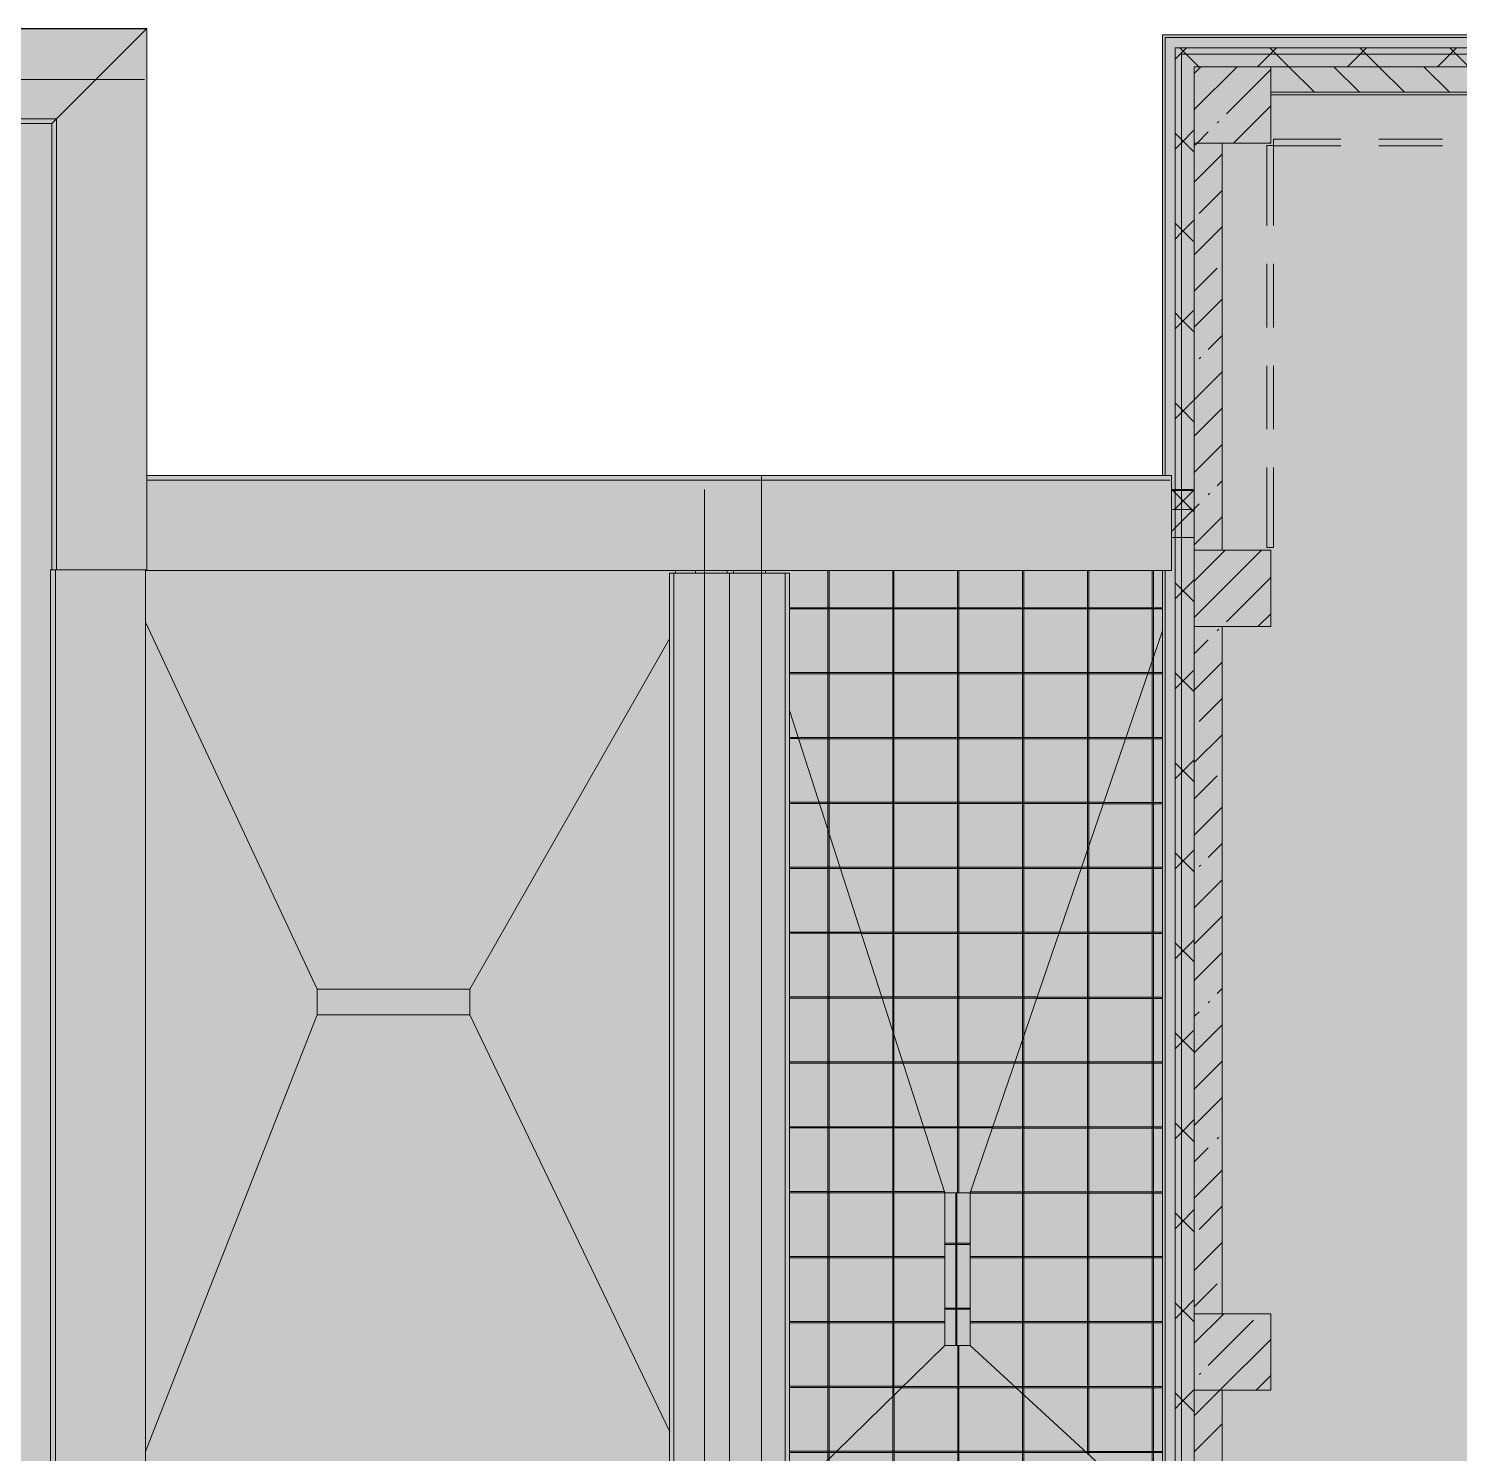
# Model space of a CAD drawing. Header units: millimetres. Extents: x -3817 to 677485, y -22715 to 103890.
# Drawn here: x 24211 to 24299.5, y -19476.3 to -19388.1 of the extents above; entities that cross this region are included whole.
import ezdxf

# ---------------------------------------------------------------- set-up
doc = ezdxf.new("R2010")
doc.units = ezdxf.units.MM
doc.layers.add('PDF _Геометрия', color=7, linetype='Continuous', true_color=0x1d1d1d)
doc.layers.add('PDF _Сплошная заливка', color=7, linetype='Continuous', true_color=0xffffff)

msp = doc.modelspace()

# ---------------------------------------------------------------- hatches: boundary and pattern name
at = {"layer": 'PDF _Сплошная заливка', "true_color": 0xd9d9d9, "transparency": 33554559}
for points in [[(23943.852, -19487.539), (23949.067, -19487.516), (23949.067, -19482.948), (24256.364, -19482.948), (24256.364, -19415.783), (24218.318, -19415.783), (24218.318, -19388.148), (23932.209, -19388.148), (23932.209, -19487.539)], [(24545.772, -19605.855), (24548.4, -19605.855), (24548.4, -19577.982), (24617.059, -19577.982), (24617.059, -19388.539), (24281.166, -19388.539), (24281.166, -19415.783), (24252.821, -19415.783), (24252.821, -19605.855), (24516.41, -19605.855)], [(24281.953, -19482.948), (24282.347, -19482.948), (24282.347, -19389.314), (24281.953, -19389.314), (24281.953, -19478.711)], [(24267.702, -19460.177), (24269.276, -19460.177), (24281.166, -19425.389), (24281.166, -19421.659), (24256.6, -19421.659), (24256.6, -19421.831), (24258.086, -19421.831), (24258.086, -19430.345), (24266.834, -19457.484)], [(24281.166, -19480.569), (24281.166, -19425.389), (24269.276, -19460.177), (24269.276, -19469.626), (24279.147, -19478.711)], [(24258.086, -19479.01), (24267.702, -19469.626), (24267.702, -19460.177), (24258.086, -19430.345), (24258.086, -19478.711)], [(24271.234, -19482.381), (24281.166, -19482.381), (24281.166, -19480.569), (24269.276, -19469.626), (24267.702, -19469.626), (24258.086, -19479.01), (24258.086, -19482.381), (24269.276, -19482.381)]]:
    msp.add_hatch(color=254, dxfattribs=at).paths.add_polyline_path(points)
h = msp.add_hatch(color=254, dxfattribs=at)
h.paths.add_polyline_path([(24616.636, -19389.707), (24617.059, -19389.707), (24617.059, -19389.314), (24583.832, -19389.314), (24583.832, -19389.707), (24615.507, -19389.707)], flags=0)
h.paths.add_polyline_path([(24552.337, -19389.707), (24559.424, -19389.707), (24559.424, -19389.314), (24552.337, -19389.314)], flags=0)
h.paths.add_polyline_path([(24499.268, -19389.707), (24508.717, -19389.707), (24508.717, -19389.314), (24499.268, -19389.314)], flags=0)
h.paths.add_polyline_path([(24525.252, -19389.707), (24535.802, -19389.707), (24535.802, -19389.314), (24525.252, -19389.314)], flags=0)
h.paths.add_polyline_path([(24472.367, -19389.707), (24479.584, -19389.707), (24479.584, -19389.314), (24446.121, -19389.314), (24446.121, -19389.707), (24457.686, -19389.707)], flags=0)
h.paths.add_polyline_path([(24370.533, -19389.707), (24382.343, -19389.707), (24382.343, -19389.314), (24370.533, -19389.314)], flags=0)
h.paths.add_polyline_path([(24428.325, -19389.707), (24439.034, -19389.707), (24439.034, -19389.314), (24422.499, -19389.314), (24422.499, -19389.707)], flags=0)
h.paths.add_polyline_path([(24406.752, -19389.707), (24415.413, -19389.707), (24415.413, -19389.314), (24406.752, -19389.314)], flags=0)
h.paths.add_polyline_path([(24282.347, -19389.707), (24302.031, -19389.707), (24302.031, -19389.314), (24282.347, -19389.314)], flags=0)
h.paths.add_polyline_path([(24342.19, -19389.707), (24350.848, -19389.707), (24350.848, -19389.314), (24342.19, -19389.314)], flags=0)
h.paths.add_polyline_path([(24326.44, -19389.707), (24335.103, -19389.707), (24335.103, -19389.314), (24326.44, -19389.314)], flags=0)
h = msp.add_hatch(color=254, dxfattribs=at)
h.paths.add_polyline_path([(24615.507, -19390.495), (24617.059, -19390.495), (24617.059, -19389.707), (24583.832, -19389.707), (24583.832, -19390.495), (24611.837, -19390.495)], flags=0)
h.paths.add_polyline_path([(24559.424, -19390.495), (24559.424, -19389.707), (24552.337, -19389.707), (24552.337, -19390.495)], flags=0)
h.paths.add_polyline_path([(24525.252, -19390.495), (24535.802, -19390.495), (24535.802, -19389.707), (24525.252, -19389.707)], flags=0)
h.paths.add_polyline_path([(24508.717, -19390.495), (24508.717, -19389.707), (24499.268, -19389.707), (24499.268, -19390.495)], flags=0)
h.paths.add_polyline_path([(24422.499, -19390.495), (24439.034, -19390.495), (24439.034, -19389.707), (24422.499, -19389.707)], flags=0)
h.paths.add_polyline_path([(24472.367, -19390.495), (24479.584, -19390.495), (24479.584, -19389.707), (24446.121, -19389.707), (24446.121, -19390.495), (24457.686, -19390.495)], flags=0)
h.paths.add_polyline_path([(24406.752, -19390.495), (24415.413, -19390.495), (24415.413, -19389.707), (24406.752, -19389.707)], flags=0)
h.paths.add_polyline_path([(24370.533, -19390.495), (24382.343, -19390.495), (24382.343, -19389.707), (24370.533, -19389.707)], flags=0)
h.paths.add_polyline_path([(24350.848, -19390.495), (24350.848, -19389.707), (24342.19, -19389.707), (24342.19, -19390.495)], flags=0)
h.paths.add_polyline_path([(24326.44, -19390.495), (24335.103, -19390.495), (24335.103, -19389.707), (24326.44, -19389.707)], flags=0)
h.paths.add_polyline_path([(24296.196, -19390.495), (24302.031, -19390.495), (24302.031, -19389.707), (24283.134, -19389.707), (24283.134, -19390.495), (24287.859, -19390.495)], flags=0)
h = msp.add_hatch(color=254, dxfattribs=at)
h.paths.add_polyline_path([(24586.194, -19392.069), (24586.194, -19390.495), (24583.832, -19390.495), (24583.832, -19392.069)], flags=0)
h.paths.add_polyline_path([(24555.487, -19392.069), (24555.487, -19390.495), (24552.337, -19390.495), (24552.337, -19392.069)], flags=0)
h.paths.add_polyline_path([(24614.146, -19392.069), (24614.146, -19390.495), (24590.131, -19390.495), (24590.131, -19392.069), (24611.837, -19392.069)], flags=0)
h.paths.add_polyline_path([(24530.212, -19392.069), (24530.212, -19390.495), (24525.252, -19390.495), (24525.252, -19392.069)], flags=0)
h.paths.add_polyline_path([(24479.584, -19392.069), (24479.584, -19390.495), (24476.828, -19390.495), (24476.828, -19392.069)], flags=0)
h.paths.add_polyline_path([(24472.104, -19392.069), (24472.104, -19390.495), (24446.121, -19390.495), (24446.121, -19392.069), (24457.686, -19392.069)], flags=0)
h.paths.add_polyline_path([(24535.802, -19392.069), (24535.802, -19390.495), (24534.149, -19390.495), (24534.149, -19392.069)], flags=0)
h.paths.add_polyline_path([(24499.268, -19392.069), (24504.78, -19392.069), (24504.78, -19390.495), (24499.268, -19390.495), (24499.268, -19390.664)], flags=0)
h.paths.add_polyline_path([(24422.499, -19392.069), (24424.665, -19392.069), (24424.665, -19390.514), (24429.389, -19390.514), (24429.389, -19392.069), (24439.034, -19392.069), (24439.034, -19390.495), (24422.499, -19390.495), (24422.499, -19390.664)], flags=0)
h.paths.add_polyline_path([(24406.752, -19392.069), (24415.413, -19392.069), (24415.413, -19390.495), (24406.752, -19390.495), (24406.752, -19390.664)], flags=0)
h.paths.add_polyline_path([(24370.533, -19392.069), (24377.619, -19392.069), (24377.619, -19390.495), (24370.533, -19390.495), (24370.533, -19390.664)], flags=0)
h.paths.add_polyline_path([(24350.848, -19392.069), (24350.848, -19390.495), (24342.19, -19390.495), (24342.19, -19392.069)], flags=0)
h.paths.add_polyline_path([(24326.44, -19392.069), (24330.377, -19392.069), (24330.377, -19390.495), (24326.44, -19390.495), (24326.44, -19390.664)], flags=0)
h.paths.add_polyline_path([(24287.859, -19392.069), (24302.031, -19392.069), (24302.031, -19390.495), (24287.859, -19390.495), (24287.859, -19390.664)], flags=0)
h = msp.add_hatch(color=254, dxfattribs=at)
h.paths.add_polyline_path([(24283.134, -19484.192), (24284.866, -19484.192), (24284.866, -19472.382), (24283.134, -19472.382), (24283.134, -19478.711)], flags=0)
h.paths.add_polyline_path([(24284.866, -19467.657), (24284.866, -19425.139), (24283.134, -19425.139), (24283.134, -19467.657), (24284.423, -19467.657)], flags=0)
h.paths.add_polyline_path([(24283.134, -19420.415), (24284.866, -19420.415), (24284.866, -19395.219), (24283.134, -19395.219), (24283.134, -19419.627)], flags=0)

# ---------------------------------------------------------------- linework, layer by layer
at = {"layer": 'PDF _Геометрия', "color": 7, "lineweight": 9}
for points in [[(23949.067, -19487.555), (23932.193, -19487.555), (23932.193, -19388.132), (24218.318, -19388.132), (24218.318, -19415.783)], [(24350.848, -19388.526), (24342.19, -19388.526), (24335.103, -19388.526), (24326.44, -19388.526), (24302.031, -19388.526), (24283.134, -19388.526), (24281.323, -19388.526), (24281.166, -19388.526), (24281.166, -19415.783), (24281.166, -19413.768)], [(24281.166, -19392.509), (24281.166, -19390.495), (24281.166, -19388.526)], [(24281.166, -19398.808), (24281.166, -19394.871)], [(24281.166, -19405.107), (24281.166, -19401.17)], [(24281.166, -19411.406), (24281.166, -19407.469)], [(24281.177, -19415.782), (24218.318, -19415.782)]]:
    msp.add_lwpolyline(points, dxfattribs=at)
at = {"layer": 'PDF _Геометрия', "color": 8, "lineweight": 9, "true_color": 0x808080}
msp.add_lwpolyline([(24256.364, -19415.783), (24218.318, -19415.783), (24218.318, -19388.148), (23932.209, -19388.148), (23932.209, -19487.539), (23949.067, -19487.539), (23949.067, -19482.948), (24252.821, -19482.948)], dxfattribs=at)
at = {"layer": 'PDF _Геометрия', "color": 8, "lineweight": 9, "true_color": 0x737373}
for points in [[(24218.302, -19388.148), (24212.734, -19393.717), (23937.778, -19393.717), (23938.063, -19394.002), (23938.069, -19394.008), (23938.071, -19394.01)], [(24252.821, -19496.79), (24254.238, -19496.79), (24254.238, -19484.192), (24252.821, -19484.192), (24283.134, -19484.192), (24283.134, -19483.011), (24283.134, -19482.948), (24283.134, -19390.495), (24302.031, -19390.495), (24302.031, -19388.539), (24302.031, -19390.495), (24326.44, -19390.495), (24326.44, -19388.539), (24326.44, -19390.495), (24335.103, -19390.495), (24335.103, -19388.539), (24335.103, -19390.495), (24342.19, -19390.495)], [(24281.323, -19415.77), (24281.323, -19388.684), (24281.953, -19388.684), (24283.134, -19388.684), (24302.031, -19388.684)], [(24281.953, -19388.684), (24281.323, -19388.684)], [(24281.953, -19390.016), (24282.347, -19389.623), (24282.656, -19389.314)], [(24302.031, -19389.707), (24283.134, -19389.707), (24282.347, -19389.707), (24282.347, -19482.948), (24282.347, -19483.011), (24281.953, -19483.011), (24281.953, -19482.948), (24281.953, -19389.314), (24282.347, -19389.314), (24283.134, -19389.314), (24302.031, -19389.314)], [(24282.347, -19389.314), (24281.953, -19389.314)], [(24283.421, -19390.495), (24283.134, -19390.208), (24282.634, -19389.707), (24282.347, -19389.42), (24282.24, -19389.314)], [(24287.042, -19390.495), (24287.83, -19389.707), (24288.223, -19389.314)], [(24290.564, -19392.069), (24288.989, -19390.495), (24288.202, -19389.707), (24287.808, -19389.314)], [(24292.61, -19390.495), (24293.397, -19389.707), (24293.791, -19389.314)], [(24296.131, -19392.069), (24294.557, -19390.495), (24293.769, -19389.707), (24293.375, -19389.314)], [(24298.178, -19390.495), (24298.965, -19389.707), (24299.359, -19389.314)], [(24301.699, -19392.069), (24300.124, -19390.495), (24299.337, -19389.707), (24298.943, -19389.314)], [(24283.134, -19389.707), (24282.347, -19389.707)], [(24283.134, -19393.145), (24285.785, -19390.495)], [(24283.134, -19390.9), (24283.54, -19390.495)], [(24285.119, -19393.406), (24287.859, -19390.666)], [(24293.347, -19392.069), (24291.773, -19390.495)], [(24298.915, -19392.069), (24297.34, -19390.495)], [(24287.859, -19392.069), (24287.859, -19392.227)], [(24285.551, -19395.219), (24287.859, -19392.911)], [(24292.268, -19392.227), (24288.016, -19392.227)], [(24298.567, -19392.227), (24294.63, -19392.227)], [(24218.318, -19415.783), (24218.318, -19421.617), (24212.734, -19421.617), (24212.734, -19393.717), (24212.448, -19394.002), (24212.442, -19394.008), (24212.44, -19394.01)], [(23949.067, -19481.677), (23938.071, -19481.677), (23938.071, -19394.01), (24212.44, -19394.01), (24212.44, -19421.617)], [(24281.953, -19395.584), (24282.347, -19395.19), (24283.134, -19394.403)], [(24283.134, -19395.775), (24282.347, -19394.988), (24281.953, -19394.594)], [(24283.134, -19395.39), (24283.306, -19395.219), (24283.996, -19394.528)], [(24284.558, -19393.967), (24284.651, -19393.874)], [(24284.866, -19415.297), (24284.866, -19420.415), (24284.866, -19395.219), (24283.134, -19395.219), (24283.134, -19417.895), (24281.717, -19417.895), (24283.134, -19417.895), (24283.134, -19416.651), (24281.717, -19416.651)], [(24284.866, -19395.219), (24284.866, -19400.337)], [(24287.63, -19400.329), (24287.63, -19395.369), (24288.024, -19395.369), (24288.024, -19400.329)], [(24287.796, -19395.219), (24287.859, -19395.156)], [(24292.193, -19395.376), (24288.024, -19395.376), (24288.024, -19394.983), (24292.193, -19394.983)], [(24294.555, -19394.983), (24298.492, -19394.983)], [(24298.492, -19395.376), (24294.555, -19395.376)], [(24283.134, -19397.635), (24284.866, -19395.903)], [(24283.435, -19399.579), (24284.866, -19398.148)], [(24281.953, -19401.151), (24282.347, -19400.758), (24283.134, -19399.97)], [(24283.134, -19401.343), (24282.347, -19400.555), (24281.953, -19400.162)], [(24283.134, -19402.125), (24284.866, -19400.393)], [(24284.866, -19402.699), (24284.866, -19406.636)], [(24287.63, -19406.628), (24287.63, -19402.691)], [(24288.024, -19402.691), (24288.024, -19406.628)], [(24283.134, -19404.37), (24284.558, -19402.947)], [(24283.134, -19406.615), (24284.866, -19404.883)], [(24281.953, -19406.719), (24282.347, -19406.325), (24283.134, -19405.538)], [(24283.134, -19406.91), (24282.347, -19406.123), (24281.953, -19405.729)], [(24283.996, -19407.998), (24284.866, -19407.128)], [(24283.435, -19408.559), (24283.529, -19408.466)], [(24283.134, -19411.105), (24284.866, -19409.373)], [(24284.866, -19408.998), (24284.866, -19412.935)], [(24287.63, -19412.927), (24287.63, -19408.99)], [(24288.024, -19408.99), (24288.024, -19412.927)], [(24281.953, -19412.287), (24282.347, -19411.893), (24283.134, -19411.106)], [(24283.134, -19412.478), (24282.347, -19411.69), (24281.953, -19411.297)], [(24283.134, -19413.35), (24284.866, -19411.618)], [(24283.134, -19415.595), (24284.866, -19413.863)], [(24281.717, -19416.075), (24281.717, -19415.79), (24281.717, -19415.784), (24281.717, -19415.782), (24281.177, -19415.782)], [(24281.717, -19416.084), (24281.717, -19415.803)], [(24288.024, -19415.289), (24288.024, -19420.25), (24287.63, -19420.25), (24287.63, -19415.289)], [(24218.318, -19416.075), (24252.821, -19416.075)], [(24256.364, -19416.075), (24281.647, -19416.075)], [(24281.717, -19421.644), (24281.717, -19416.117), (24281.717, -19421.659), (24256.364, -19421.659)], [(24281.717, -19416.237), (24281.717, -19421.206)], [(24281.717, -19421.19), (24281.717, -19416.253)], [(24283.134, -19416.691), (24281.717, -19416.691)], [(24283.134, -19416.714), (24281.717, -19416.714)], [(24282.984, -19417.895), (24281.803, -19416.714)], [(24281.912, -19417.895), (24283.093, -19416.714)], [(24281.953, -19417.854), (24282.347, -19417.46), (24283.134, -19416.673)], [(24283.134, -19418.045), (24282.347, -19417.258), (24281.953, -19416.864)], [(24283.996, -19416.978), (24284.09, -19416.885)], [(24284.558, -19416.417), (24284.866, -19416.108)], [(24283.134, -19417.84), (24283.435, -19417.539)], [(24281.717, -19419.257), (24283.079, -19417.895)], [(24283.134, -19420.085), (24284.866, -19418.353)], [(24281.717, -19419.627), (24283.134, -19419.627), (24283.134, -19484.192), (24284.866, -19484.192), (24284.866, -19472.382), (24284.866, -19477.106)], [(24283.134, -19424.575), (24287.295, -19420.415)], [(24283.134, -19422.33), (24285.05, -19420.415)], [(24212.683, -19421.617), (24212.396, -19421.617)], [(24212.673, -19421.617), (24212.673, -19482.56)], [(24252.821, -19421.659), (24218.252, -19421.659)], [(24250.693, -19421.831), (24250.937, -19421.831), (24252.821, -19421.831), (24250.927, -19421.831), (24250.68, -19421.831), (24250.674, -19421.831), (24250.672, -19421.831), (24250.672, -19482.948)], [(24250.768, -19421.831), (24250.889, -19421.831)], [(24250.9, -19421.831), (24250.782, -19421.831)], [(24250.927, -19421.831), (24250.927, -19482.948)], [(24251.033, -19421.831), (24251.033, -19421.659), (24251.033, -19421.831)], [(24251.411, -19421.831), (24252.821, -19421.831), (24251.427, -19421.831)], [(24281.166, -19421.659), (24281.166, -19482.948), (24252.821, -19482.948)], [(24258.086, -19482.948), (24258.086, -19421.831), (24258.084, -19421.831), (24258.078, -19421.831), (24257.83, -19421.831), (24256.364, -19421.831), (24257.82, -19421.831), (24258.064, -19421.831)], [(24257.442, -19421.831), (24256.364, -19421.831), (24257.458, -19421.831)], [(24257.83, -19482.948), (24257.83, -19421.831)], [(24257.975, -19421.831), (24257.857, -19421.831)], [(24257.869, -19421.831), (24257.989, -19421.831)], [(24281.323, -19421.659), (24281.323, -19482.948), (24281.323, -19482.987), (24281.323, -19483.011), (24281.953, -19483.011)], [(24281.717, -19421.573), (24281.717, -19421.422)], [(24281.717, -19421.433), (24281.717, -19421.581)], [(24285.119, -19424.835), (24287.859, -19422.096)], [(24281.953, -19423.422), (24282.347, -19423.028), (24283.134, -19422.241)], [(24283.134, -19423.613), (24282.347, -19422.826), (24281.953, -19422.432)], [(24287.06, -19425.139), (24287.859, -19424.341)], [(24267.702, -19460.177), (24269.276, -19460.177), (24281.166, -19425.389)], [(24284.558, -19425.397), (24284.651, -19425.303)], [(24284.866, -19463.327), (24284.866, -19467.657), (24284.866, -19425.139), (24284.866, -19429.47)], [(24283.134, -19426.82), (24283.996, -19425.958)], [(24283.134, -19429.065), (24284.866, -19427.333)], [(24281.953, -19428.989), (24282.347, -19428.596), (24283.134, -19427.808)], [(24283.134, -19429.181), (24282.347, -19428.393), (24281.953, -19427.999)], [(24283.435, -19431.009), (24284.866, -19429.578)], [(24258.078, -19479.018), (24267.702, -19469.626), (24267.702, -19460.177), (24258.078, -19430.321)], [(24283.134, -19433.555), (24284.866, -19431.823)], [(24284.866, -19431.832), (24284.866, -19435.769)], [(24281.953, -19434.557), (24282.347, -19434.163), (24283.134, -19433.376)], [(24283.134, -19434.748), (24282.347, -19433.961), (24281.953, -19433.567)], [(24283.134, -19435.8), (24284.558, -19434.377)], [(24283.134, -19438.045), (24284.866, -19436.313)], [(24284.866, -19438.131), (24284.866, -19442.068)], [(24281.953, -19440.124), (24282.347, -19439.731), (24283.134, -19438.943)], [(24283.996, -19439.428), (24284.866, -19438.558)], [(24283.134, -19440.316), (24282.347, -19439.528), (24281.953, -19439.135)], [(24283.435, -19439.989), (24283.529, -19439.896)], [(24283.134, -19442.535), (24284.866, -19440.803)], [(24283.134, -19444.78), (24284.866, -19443.048)], [(24281.953, -19445.692), (24282.347, -19445.298), (24283.134, -19444.511)], [(24283.134, -19445.883), (24282.347, -19445.096), (24281.953, -19444.702)], [(24284.866, -19444.43), (24284.866, -19448.367)], [(24283.134, -19447.025), (24284.866, -19445.293)], [(24284.558, -19447.846), (24284.866, -19447.538)], [(24283.996, -19448.408), (24284.09, -19448.314)], [(24283.134, -19449.27), (24283.435, -19448.969)], [(24281.953, -19451.26), (24282.347, -19450.866), (24283.134, -19450.079)], [(24283.134, -19451.451), (24282.347, -19450.664), (24281.953, -19450.27)], [(24283.134, -19451.515), (24284.866, -19449.783)], [(24284.866, -19450.729), (24284.866, -19454.666)], [(24283.134, -19453.76), (24284.866, -19452.028)], [(24283.134, -19456.005), (24284.866, -19454.273)], [(24281.953, -19456.827), (24282.347, -19456.433), (24283.134, -19455.646)], [(24283.134, -19457.018), (24282.347, -19456.231), (24281.953, -19455.837)], [(24283.134, -19458.25), (24283.996, -19457.388)], [(24284.558, -19456.826), (24284.651, -19456.733)], [(24284.866, -19457.028), (24284.866, -19460.965)], [(24283.134, -19460.495), (24284.866, -19458.763)], [(24269.276, -19460.177), (24269.276, -19469.626)], [(24283.435, -19462.439), (24284.866, -19461.008)], [(24281.953, -19462.395), (24282.347, -19462.001), (24283.134, -19461.214)], [(24283.134, -19462.586), (24282.347, -19461.799), (24281.953, -19461.405)], [(24283.134, -19464.985), (24284.866, -19463.253)], [(24283.134, -19467.23), (24284.558, -19465.806)], [(24281.953, -19467.962), (24282.347, -19467.569), (24283.134, -19466.781)], [(24283.134, -19468.154), (24282.347, -19467.366), (24281.953, -19466.973)], [(24283.134, -19469.475), (24284.952, -19467.657)], [(24283.996, -19470.858), (24286.803, -19468.051)], [(24267.702, -19469.626), (24269.276, -19469.626), (24281.17, -19480.573)], [(24283.134, -19473.965), (24284.718, -19472.382), (24287.859, -19469.241)], [(24283.435, -19471.419), (24283.529, -19471.326)], [(24286.963, -19472.382), (24287.859, -19471.486)], [(24281.953, -19473.53), (24282.347, -19473.136), (24283.134, -19472.349)], [(24283.134, -19473.721), (24282.347, -19472.934), (24281.953, -19472.54)], [(24283.134, -19476.21), (24284.866, -19474.478)]]:
    msp.add_lwpolyline(points, dxfattribs=at)
for points in [[(24287.859, -19390.495), (24283.134, -19390.495), (24283.134, -19395.219), (24287.859, -19395.219)], [(24302.031, -19390.495), (24287.859, -19390.495), (24287.859, -19392.069), (24302.031, -19392.069)], [(24287.859, -19392.227), (24288.016, -19392.227), (24330.377, -19392.227)], [(24287.859, -19420.415), (24283.134, -19420.415), (24283.134, -19425.139), (24287.859, -19425.139)], [(24218.252, -19421.617), (24212.673, -19421.617), (24212.382, -19421.617), (24212.376, -19421.617), (24212.374, -19421.617), (24212.374, -19482.56), (24212.376, -19482.56), (24212.382, -19482.56), (24212.673, -19482.56), (24218.252, -19482.56)], [(24252.269, -19421.659), (24252.269, -19421.831)], [(24256.6, -19421.831), (24256.6, -19421.659)], [(24287.859, -19467.657), (24283.134, -19467.657), (24283.134, -19472.382), (24287.859, -19472.382)]]:
    msp.add_lwpolyline(points, close=True, dxfattribs=at)
at = {"layer": 'PDF _Геометрия', "color": 253, "lineweight": 9, "true_color": 0xaaaaaa}
for points in [[(23914.767, -19391.282), (24013.189, -19391.282), (24119.754, -19391.282), (24218.176, -19391.282)], [(24252.82, -19623.257), (24252.82, -19524.835), (24252.82, -19515.075), (24252.82, -19416.653)]]:
    msp.add_lwpolyline(points, dxfattribs=at)
at = {"layer": 'PDF _Геометрия', "color": 253, "lineweight": 9, "true_color": 0xa6a6a6}
msp.add_lwpolyline([(24252.821, -19482.948), (24256.364, -19482.948), (24256.364, -19415.783)], dxfattribs=at)
at = {"layer": 'PDF _Геометрия', "color": 253, "lineweight": 9, "true_color": 0xa1a1a1}
for points in [[(24252.821, -19416.075), (24256.364, -19416.075)], [(24256.364, -19421.659), (24252.821, -19421.659)], [(24254.378, -19482.948), (24254.378, -19421.831), (24256.364, -19421.831), (24254.378, -19421.831), (24252.821, -19421.831), (24254.378, -19421.831)], [(24256.364, -19421.831), (24252.821, -19421.831), (24256.364, -19421.831)], [(24254.631, -19421.659), (24254.631, -19421.831), (24254.631, -19421.659)]]:
    msp.add_lwpolyline(points, dxfattribs=at)
at = {"layer": 'PDF _Геометрия', "color": 9, "lineweight": 9, "true_color": 0xb7b7b7}
for points in [[(24284.866, -19417.895), (24284.866, -19420.415)], [(24284.866, -19425.139), (24284.866, -19467.657)], [(24284.866, -19472.382), (24284.866, -19484.192)]]:
    msp.add_lwpolyline(points, close=True, dxfattribs=at)
at = {"layer": 'PDF _Геометрия', "color": 253, "lineweight": 9, "true_color": 0xa1a1a1}
msp.add_lwpolyline([(24254.238, -19421.659), (24254.238, -19421.831)], close=True, dxfattribs=at)
at = {"layer": 'PDF _Геометрия', "color": 9, "lineweight": 9, "true_color": 0xbdbdbd}
for points in [[(24260.458, -19437.707), (24260.458, -19421.659)], [(24260.537, -19437.951), (24260.537, -19421.659)], [(24264.474, -19450.164), (24264.474, -19421.659)], [(24264.553, -19450.409), (24264.553, -19421.659)], [(24268.49, -19460.177), (24268.49, -19421.659)], [(24268.568, -19460.177), (24268.568, -19421.659)], [(24272.505, -19450.73), (24272.505, -19421.659)], [(24272.584, -19450.499), (24272.584, -19421.659)], [(24276.521, -19438.98), (24276.521, -19421.659)], [(24276.6, -19421.659), (24276.6, -19438.75), (24276.6, -19476.366)], [(24280.537, -19427.231), (24280.537, -19421.659)], [(24280.615, -19427), (24280.615, -19421.659)], [(24258.078, -19423.964), (24281.166, -19423.964)], [(24258.078, -19424.042), (24281.166, -19424.042)], [(24280.53, -19427.249), (24280.53, -19479.984)], [(24280.609, -19427.019), (24280.609, -19480.057)], [(24258.078, -19427.978), (24280.281, -19427.978)], [(24258.078, -19428.057), (24280.254, -19428.057)], [(24280.252, -19428.062), (24281.166, -19428.062)], [(24280.279, -19427.984), (24281.166, -19427.984)], [(24258.615, -19431.989), (24258.078, -19431.989)], [(24258.641, -19432.068), (24258.078, -19432.068)], [(24258.617, -19431.993), (24278.909, -19431.993)], [(24258.642, -19432.072), (24278.882, -19432.072)], [(24278.88, -19432.078), (24281.166, -19432.078)], [(24278.907, -19431.999), (24281.166, -19431.999)], [(24259.91, -19436.005), (24258.078, -19436.005)], [(24259.935, -19436.084), (24258.078, -19436.084)], [(24259.911, -19436.008), (24277.537, -19436.008)], [(24259.936, -19436.087), (24277.51, -19436.087)], [(24277.507, -19436.094), (24281.166, -19436.094)], [(24277.534, -19436.015), (24281.166, -19436.015)], [(24260.465, -19476.688), (24260.465, -19437.729)], [(24260.544, -19482.381), (24260.544, -19476.611), (24260.544, -19437.972)], [(24276.521, -19438.98), (24276.521, -19476.294)], [(24261.204, -19440.021), (24258.078, -19440.021)], [(24261.23, -19440.099), (24258.078, -19440.099)], [(24261.205, -19440.023), (24276.165, -19440.023)], [(24261.23, -19440.102), (24276.138, -19440.102)], [(24276.135, -19440.109), (24281.166, -19440.109)], [(24276.162, -19440.031), (24281.166, -19440.031)], [(24262.499, -19444.036), (24258.078, -19444.036)], [(24262.524, -19444.115), (24258.078, -19444.115)], [(24262.499, -19444.038), (24274.792, -19444.038)], [(24262.525, -19444.117), (24274.765, -19444.117)], [(24274.763, -19444.125), (24281.166, -19444.125)], [(24274.79, -19444.046), (24281.166, -19444.046)], [(24263.793, -19448.052), (24258.078, -19448.052)], [(24263.818, -19448.13), (24258.078, -19448.13)], [(24263.793, -19448.053), (24273.42, -19448.053)], [(24263.819, -19448.131), (24273.393, -19448.131)], [(24273.39, -19448.14), (24281.166, -19448.14)], [(24273.417, -19448.062), (24281.166, -19448.062)], [(24264.474, -19472.776), (24264.474, -19450.163)], [(24264.552, -19472.699), (24264.552, -19450.407)], [(24272.591, -19450.48), (24272.591, -19472.676)], [(24272.512, -19450.71), (24272.512, -19472.604)], [(24265.088, -19452.067), (24258.078, -19452.067)], [(24265.113, -19452.146), (24258.078, -19452.146)], [(24265.088, -19452.067), (24272.048, -19452.067)], [(24265.113, -19452.146), (24272.021, -19452.146)], [(24272.018, -19452.156), (24281.166, -19452.156)], [(24272.045, -19452.077), (24281.166, -19452.077)], [(24266.382, -19456.083), (24258.078, -19456.083)], [(24266.407, -19456.162), (24258.078, -19456.162)], [(24266.382, -19456.082), (24270.676, -19456.082)], [(24266.407, -19456.161), (24270.649, -19456.161)], [(24270.645, -19456.172), (24281.166, -19456.172)], [(24270.672, -19456.093), (24281.166, -19456.093)], [(24267.676, -19460.099), (24258.078, -19460.099)], [(24267.702, -19460.177), (24258.078, -19460.177)], [(24267.676, -19460.097), (24267.702, -19460.097)], [(24267.701, -19460.176), (24267.702, -19460.176)], [(24268.371, -19469.626), (24268.371, -19460.177)], [(24268.45, -19469.626), (24268.45, -19460.177)], [(24269.276, -19460.097), (24269.304, -19460.097)], [(24269.276, -19460.176), (24269.277, -19460.176)], [(24269.276, -19460.187), (24281.166, -19460.187)], [(24269.3, -19460.109), (24281.166, -19460.109)], [(24267.702, -19463.287), (24269.276, -19463.287)], [(24267.702, -19463.366), (24269.276, -19463.366)], [(24267.702, -19464.114), (24258.078, -19464.114)], [(24267.702, -19464.193), (24258.078, -19464.193)], [(24269.276, -19464.124), (24281.166, -19464.124)], [(24269.276, -19464.203), (24281.166, -19464.203)], [(24267.702, -19467.303), (24269.276, -19467.303)], [(24267.702, -19468.13), (24258.078, -19468.13)], [(24267.702, -19468.209), (24258.078, -19468.209)], [(24267.702, -19467.382), (24269.276, -19467.382)], [(24269.276, -19468.14), (24281.166, -19468.14)], [(24269.276, -19468.219), (24281.166, -19468.219)], [(24268.497, -19469.626), (24268.497, -19482.381)], [(24268.575, -19469.626), (24268.575, -19482.381)], [(24265.12, -19472.145), (24258.078, -19472.145)], [(24265.039, -19472.224), (24258.078, -19472.224)], [(24272.11, -19472.234), (24265.029, -19472.234)], [(24265.11, -19472.155), (24272.025, -19472.155), (24281.166, -19472.155)], [(24272.11, -19472.234), (24281.166, -19472.234)], [(24272.512, -19472.604), (24272.512, -19482.381)], [(24264.481, -19472.769), (24264.481, -19482.381)], [(24264.56, -19472.692), (24264.56, -19482.381)], [(24272.591, -19472.677), (24272.591, -19482.381)], [(24261.005, -19476.161), (24258.078, -19476.161)], [(24276.379, -19476.163), (24261.003, -19476.163)], [(24276.387, -19476.171), (24281.177, -19476.171)], [(24260.924, -19476.24), (24258.078, -19476.24)], [(24276.464, -19476.242), (24260.922, -19476.242)], [(24276.473, -19476.25), (24281.177, -19476.25)]]:
    msp.add_lwpolyline(points, dxfattribs=at)
at = {"layer": 'PDF _Геометрия', "color": 9, "lineweight": 9, "true_color": 0xb7b7b7}
for points in [[(24218.252, -19424.851), (24228.861, -19447.579)], [(24218.252, -19476.172), (24228.861, -19449.154), (24228.861, -19447.579), (24238.309, -19447.579), (24250.673, -19425.883)], [(24238.309, -19449.154), (24238.309, -19447.579)], [(24250.68, -19474.959), (24238.309, -19449.154), (24228.861, -19449.154)]]:
    msp.add_lwpolyline(points, dxfattribs=at)
at = {"layer": 'PDF _Сплошная заливка', "color": 254, "lineweight": 35, "true_color": 0xd9d9d9, "transparency": 33554559}
for points in [[(24283.134, -19483.011), (24283.134, -19389.707), (24282.347, -19483.011), (24282.347, -19389.707)], [(24287.859, -19395.219), (24287.859, -19390.495), (24283.134, -19395.219), (24283.134, -19390.495)], [(24283.134, -19417.895), (24283.134, -19416.714), (24281.717, -19417.895), (24281.717, -19416.714)], [(24281.717, -19419.627), (24283.134, -19419.627), (24281.717, -19417.895), (24283.134, -19417.895)], [(24287.859, -19425.139), (24287.859, -19420.415), (24283.134, -19425.139), (24283.134, -19420.415)], [(24269.276, -19469.626), (24269.276, -19460.177), (24267.702, -19469.626), (24267.702, -19460.177)], [(24287.859, -19472.382), (24287.859, -19467.657), (24283.134, -19472.382), (24283.134, -19467.657)]]:
    msp.add_solid(points, dxfattribs=at)

doc.saveas('drawing.dxf')
